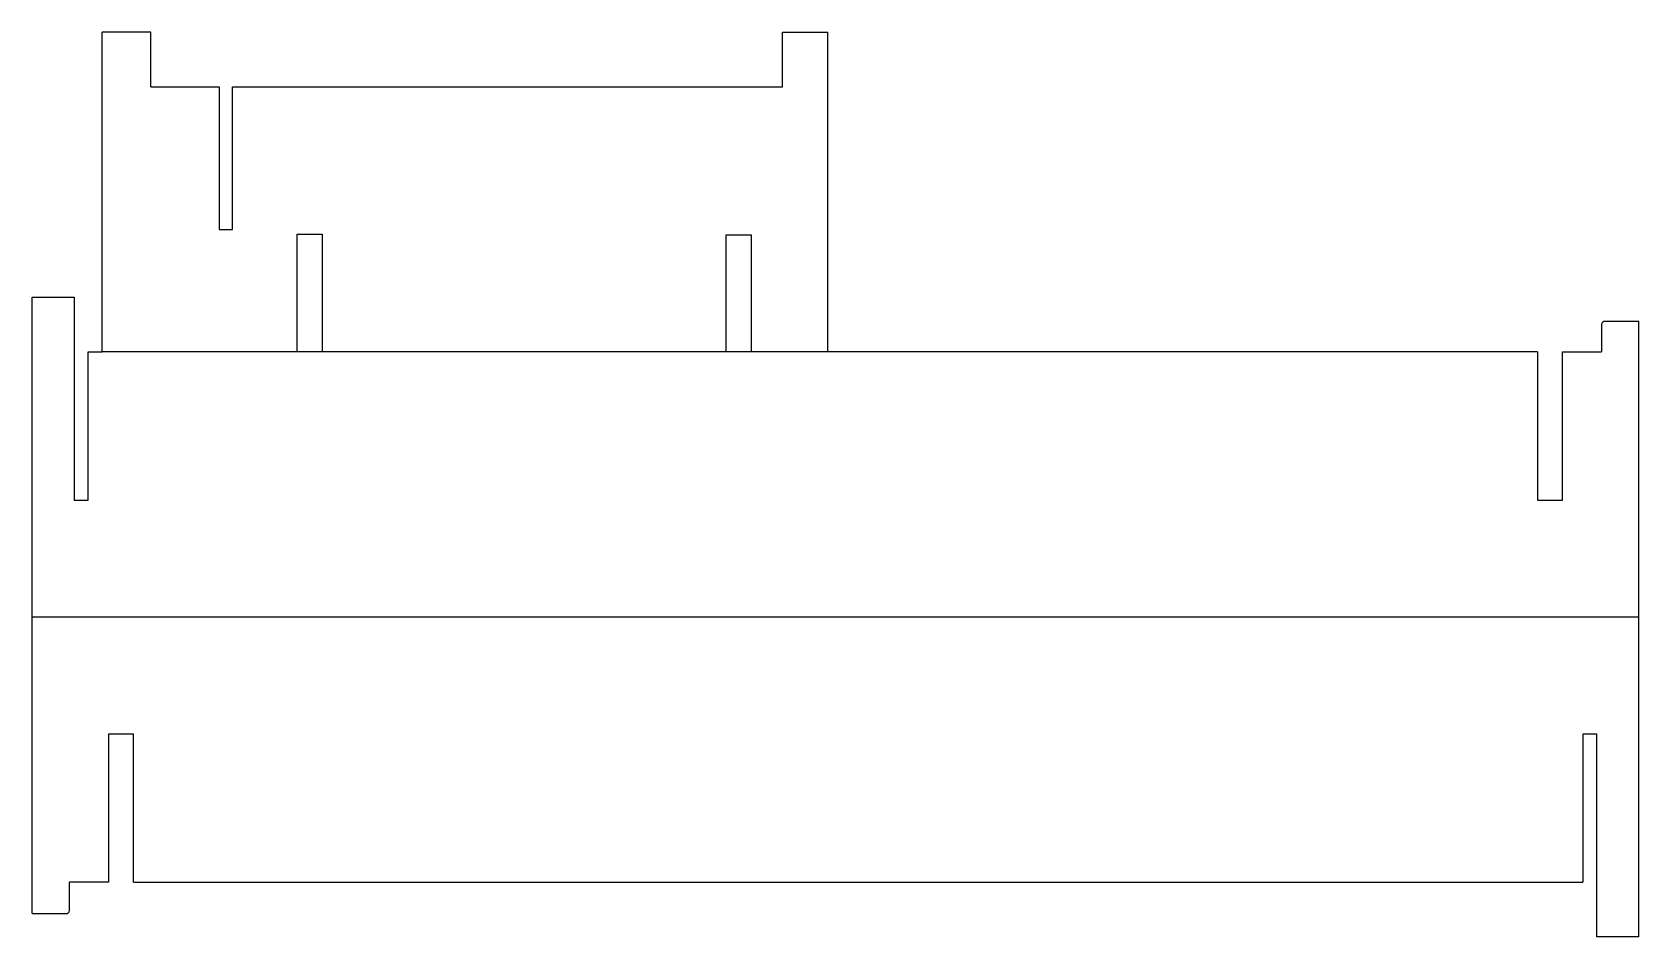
# Model space of a CAD drawing. Extents: x 7.52 to 15.63, y -3.07 to 1.5.
import ezdxf

# ---------------------------------------------------------------- set-up
doc = ezdxf.new("R2010")
doc.units = 0
doc.layers.add('48', color=250, linetype='CONTINUOUS')

msp = doc.modelspace()

# ---------------------------------------------------------------- linework, layer by layer
at = {"layer": '48'}
for p, q in [((7.874016, -0.11811), (7.874016, 1.496063)), ((8.11811, 1.496063), (7.874016, 1.496063)), ((8.11811, 1.220472), (8.11811, 1.496063)), ((11.307087, 1.220472), (11.307087, 1.496063)), ((11.307087, 1.496063), (11.535433, 1.496063)), ((11.535433, -0.11811), (11.535433, 1.496063)), ((8.11811, 1.220472), (8.464567, 1.220472)), ((8.464567, 1.220472), (8.464567, 0.5)), ((8.531496, 0.5), (8.531496, 1.220472)), ((8.531496, 1.220472), (11.307087, 1.220472)), ((8.464567, 0.5), (8.531496, 0.5)), ((8.858268, -0.11811), (8.858268, 0.476378)), ((8.858268, 0.476378), (8.984252, 0.476378)), ((8.984252, 0.476378), (8.984252, -0.11811)), ((11.023622, -0.11811), (11.023622, 0.472441)), ((11.023622, 0.472441), (11.149606, 0.472441)), ((11.149606, 0.472441), (11.149606, -0.11811)), ((7.519685, -1.456693), (7.519685, 0.15748)), ((7.519685, 0.15748), (7.732283, 0.15748)), ((7.732283, 0.15748), (7.732283, -0.866142)), ((15.440945, 0.019685), (15.440945, -0.11811)), ((15.629921, 0.035433), (15.46063, 0.035433)), ((15.629921, -1.456693), (15.629921, 0.035433)), ((7.80315, -0.11811), (7.874016, -0.11811)), ((7.80315, -0.866142), (7.80315, -0.11811)), ((8.858268, -0.11811), (7.874016, -0.11811)), ((8.984252, -0.11811), (8.858268, -0.11811)), ((11.023622, -0.11811), (8.984252, -0.11811)), ((11.149606, -0.11811), (11.023622, -0.11811)), ((11.535433, -0.11811), (11.149606, -0.11811)), ((15.11811, -0.11811), (11.535433, -0.11811)), ((15.11811, -0.11811), (15.11811, -0.866142)), ((15.244094, -0.866142), (15.244094, -0.11811)), ((15.244094, -0.11811), (15.440945, -0.11811)), ((7.732283, -0.866142), (7.80315, -0.866142)), ((15.11811, -0.866142), (15.244094, -0.866142)), ((7.519685, -2.952756), (7.519685, -1.456693)), ((15.629921, -1.456693), (7.519685, -1.456693)), ((15.629921, -3.070866), (15.629921, -1.456693)), ((8.031496, -2.047244), (7.905512, -2.047244)), ((7.905512, -2.047244), (7.905512, -2.795276)), ((8.031496, -2.795276), (8.031496, -2.047244)), ((15.417323, -2.047244), (15.346457, -2.047244)), ((15.346457, -2.047244), (15.346457, -2.795276)), ((15.417323, -3.070866), (15.417323, -2.047244)), ((7.905512, -2.795276), (7.708661, -2.795276)), ((7.708661, -2.937008), (7.708661, -2.795276)), ((8.031496, -2.795276), (15.346457, -2.795276)), ((12.125984, -2.795276), (14.181102, -2.795276)), ((7.519685, -2.952756), (7.688976, -2.952756)), ((15.629921, -3.070866), (15.417323, -3.070866))]:
    msp.add_line(p, q, dxfattribs=at)
for centre, start, end in [((15.458661, 0.017716), 83.659939, 173.659939), ((7.690945, -2.935039), 263.659786, 353.659044)]:
    msp.add_arc(centre, 0.017826, start, end, dxfattribs=at)

doc.saveas('drawing.dxf')
